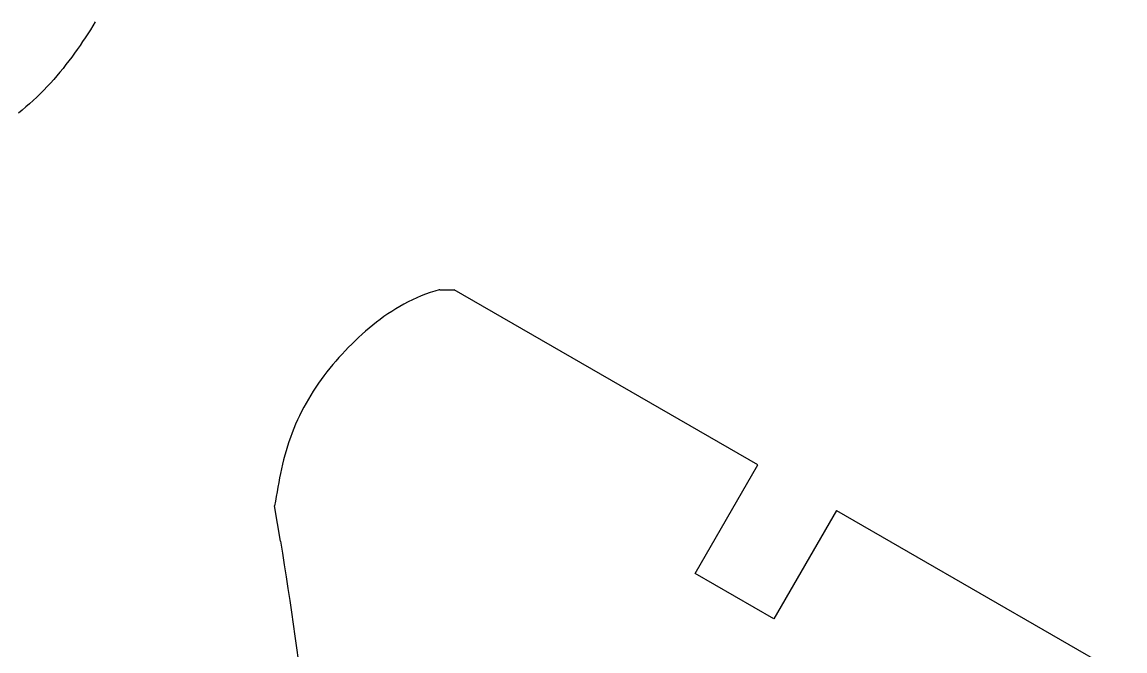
# Model space of a CAD drawing. Extents: x -3475 to 3475, y -2114 to 2114.
# Drawn here: x 3083.5 to 3432.9, y -1108.8 to -909.3 of the extents above; entities that cross this region are included whole.
import ezdxf

# ---------------------------------------------------------------- set-up
doc = ezdxf.new("R2010")
doc.units = 0
doc.header["$MEASUREMENT"] = 0
doc.layers.get('0').update_dxf_attribs({"linetype": 'CONTINUOUS'})

msp = doc.modelspace()

# ---------------------------------------------------------------- linework, layer by layer
for p, q in [((3105.13, -911.81), (3104.33, -913.06)), ((3105.92, -910.55), (3105.13, -911.81)), ((3106.7, -909.29), (3105.92, -910.55)), ((3102.69, -915.55), (3101.85, -916.78)), ((3103.52, -914.31), (3102.69, -915.55)), ((3104.33, -913.06), (3103.52, -914.31)), ((3100.99, -918.01), (3100.12, -919.23)), ((3101.85, -916.78), (3100.99, -918.01)), ((3098.33, -921.65), (3097.41, -922.84)), ((3099.24, -920.44), (3098.33, -921.65)), ((3100.12, -919.23), (3099.24, -920.44)), ((3095.51, -925.21), (3094.53, -926.38)), ((3096.47, -924.03), (3095.51, -925.21)), ((3097.41, -922.84), (3096.47, -924.03)), ((3092.5, -928.69), (3091.45, -929.82)), ((3093.52, -927.54), (3092.5, -928.69)), ((3094.53, -926.38), (3093.52, -927.54)), ((3089.28, -932.05), (3088.17, -933.14)), ((3090.38, -930.95), (3089.28, -932.05)), ((3091.45, -929.82), (3090.38, -930.95)), ((3084.71, -936.27), (3083.52, -937.27)), ((3085.88, -935.25), (3084.71, -936.27)), ((3087.04, -934.21), (3085.88, -935.25)), ((3088.17, -933.14), (3087.04, -934.21)), ((3083.52, -937.27), (3082.31, -938.23)), ((3211.37, -995.63), (3209.95, -996.18)), ((3212.8, -995.12), (3211.37, -995.63)), ((3214.24, -994.67), (3212.8, -995.12)), ((3215.7, -994.27), (3214.24, -994.67)), ((3215.89, -994.22), (3215.7, -994.27)), ((3215.89, -994.22), (3220.43, -994.22)), ((3316.62, -1049.77), (3220.43, -994.22)), ((3204.48, -998.78), (3203.18, -999.52)), ((3205.82, -998.08), (3204.48, -998.78)), ((3207.17, -997.41), (3205.82, -998.08)), ((3208.55, -996.77), (3207.17, -997.41)), ((3209.95, -996.18), (3208.55, -996.77)), ((3198.16, -1002.76), (3196.96, -1003.64)), ((3199.38, -1001.91), (3198.16, -1002.76)), ((3200.63, -1001.08), (3199.38, -1001.91)), ((3201.89, -1000.29), (3200.63, -1001.08)), ((3203.18, -999.52), (3201.89, -1000.29)), ((3193.47, -1006.41), (3192.35, -1007.38)), ((3194.62, -1005.46), (3193.47, -1006.41)), ((3195.78, -1004.54), (3194.62, -1005.46)), ((3196.96, -1003.64), (3195.78, -1004.54)), ((3190.14, -1009.37), (3189.06, -1010.4)), ((3191.24, -1008.37), (3190.14, -1009.37)), ((3192.35, -1007.38), (3191.24, -1008.37)), ((3186.95, -1012.49), (3185.92, -1013.56)), ((3188, -1011.44), (3186.95, -1012.49)), ((3189.06, -1010.4), (3188, -1011.44)), ((3182.91, -1016.86), (3181.94, -1017.99)), ((3183.89, -1015.75), (3182.91, -1016.86)), ((3184.9, -1014.65), (3183.89, -1015.75)), ((3185.92, -1013.56), (3184.9, -1014.65)), ((3180.07, -1020.31), (3179.16, -1021.49)), ((3181, -1019.14), (3180.07, -1020.31)), ((3181.94, -1017.99), (3181, -1019.14)), ((3177.42, -1023.89), (3176.58, -1025.12)), ((3178.28, -1022.68), (3177.42, -1023.89)), ((3179.16, -1021.49), (3178.28, -1022.68)), ((3175.76, -1026.37), (3174.97, -1027.63)), ((3176.58, -1025.12), (3175.76, -1026.37)), ((3173.47, -1030.2), (3172.76, -1031.51)), ((3174.21, -1028.91), (3173.47, -1030.2)), ((3174.97, -1027.63), (3174.21, -1028.91)), ((3171.41, -1034.17), (3170.78, -1035.52)), ((3172.07, -1032.84), (3171.41, -1034.17)), ((3172.76, -1031.51), (3172.07, -1032.84)), ((3170.17, -1036.88), (3169.6, -1038.26)), ((3170.78, -1035.52), (3170.17, -1036.88)), ((3168.53, -1041.04), (3168.04, -1042.44)), ((3169.05, -1039.64), (3168.53, -1041.04)), ((3169.6, -1038.26), (3169.05, -1039.64)), ((3167.58, -1043.85), (3167.15, -1045.27)), ((3168.04, -1042.44), (3167.58, -1043.85)), ((3166.38, -1048.13), (3166.02, -1049.57)), ((3166.75, -1046.7), (3166.38, -1048.13)), ((3167.15, -1045.27), (3166.75, -1046.7)), ((3165.69, -1051.02), (3165.38, -1052.47)), ((3166.02, -1049.57), (3165.69, -1051.02)), ((3296.75, -1084.19), (3316.62, -1049.77)), ((3165.08, -1053.93), (3164.8, -1055.39)), ((3165.38, -1052.47), (3165.08, -1053.93)), ((3164.27, -1058.32), (3164.01, -1059.78)), ((3164.53, -1056.85), (3164.27, -1058.32)), ((3164.8, -1055.39), (3164.53, -1056.85)), ((3163.76, -1061.25), (3163.51, -1062.72)), ((3164.01, -1059.78), (3163.76, -1061.25)), ((3165.36, -1073.97), (3163.51, -1062.72)), ((3341.6, -1064.2), (3321.73, -1098.61)), ((3341.6, -1064.2), (3432.95, -1116.95)), ((3165.36, -1073.97), (3165.97, -1077.73)), ((3165.97, -1077.73), (3166.57, -1081.48)), ((3166.57, -1081.48), (3167.16, -1085.24)), ((3167.16, -1085.24), (3167.74, -1088.99)), ((3321.73, -1098.61), (3296.75, -1084.19)), ((3167.74, -1088.99), (3168.31, -1092.75)), ((3168.31, -1092.75), (3168.87, -1096.51)), ((3168.87, -1096.51), (3169.41, -1100.27)), ((3169.41, -1100.27), (3169.94, -1104.04)), ((3169.94, -1104.04), (3170.45, -1107.81)), ((3170.45, -1107.81), (3170.93, -1111.58))]:
    msp.add_line(p, q)

doc.saveas('drawing.dxf')
